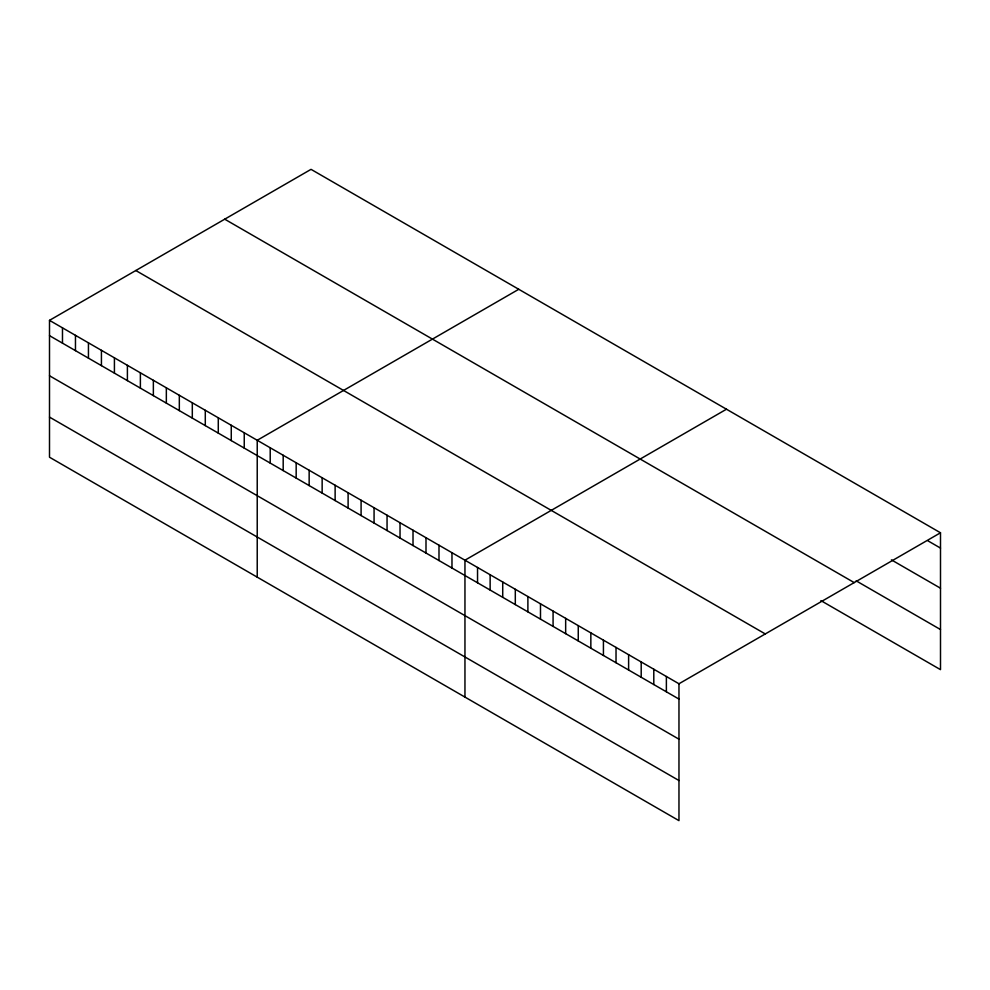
<?xml version="1.0" encoding="UTF-8"?>
<svg xmlns="http://www.w3.org/2000/svg" width="990" height="990" viewBox="0 0 990 990"><rect width="100%" height="100%" fill="white"/><g stroke="black" fill="none" stroke-linecap="round" stroke-linejoin="round"><path stroke-width="1.49" d="M49.5 320.352L678.967 683.768L678.967 820.648L49.5 457.219L49.5 320.352L311.033 169.352L940.5 532.781L940.5 669.648L820.896 600.608M518.748 289.29L257.227 440.278L257.227 577.158M726.474 409.216L464.954 560.204L464.954 697.084M678.967 683.768L940.5 532.781M927.915 540.812L940.5 548.089M891.396 559.857L940.5 588.208M856.152 580.833L940.5 629.541M224.718 219.186L854.197 582.603M135.803 270.517L765.282 633.947M49.5 335.66L678.967 699.076M49.5 375.767L678.967 739.196M49.5 417.099L678.967 780.528M666.381 676.504L666.381 691.812M653.796 669.228L653.796 684.535M641.198 661.963L641.198 677.271M628.613 654.699L628.613 670.007M616.028 647.423L616.028 662.731M603.43 640.159L603.43 655.467M590.844 632.895L590.844 648.202M578.259 625.618L578.259 640.926M565.661 618.354L565.661 633.662M553.076 611.09L553.076 626.398M540.49 603.813L540.49 619.121M527.893 596.549L527.893 611.857M515.307 589.285L515.307 604.593M502.722 582.009L502.722 597.317M490.137 574.745L490.137 590.052M477.539 567.48L477.539 582.776M451.972 552.705L451.972 568.013M438.991 545.218L438.991 560.526M425.997 537.718L425.997 553.026M413.016 530.219L413.016 545.527M400.034 522.732L400.034 538.04M387.053 515.233L387.053 530.541M374.071 507.734L374.071 523.042M361.09 500.247L361.09 515.543M348.109 492.748L348.109 508.056M335.127 485.249L335.127 500.556M322.146 477.749L322.146 493.057M309.152 470.262L309.152 485.57M296.171 462.763L296.171 478.071M283.19 455.264L283.19 470.572M270.208 447.777L270.208 463.085M244.245 432.779L244.245 448.086M231.264 425.279L231.264 440.587M218.283 417.792L218.283 433.1M205.289 410.293L205.289 425.601M192.308 402.794L192.308 418.102M179.326 395.307L179.326 410.615M166.345 387.808L166.345 403.116M153.363 380.308L153.363 395.616M140.382 372.822L140.382 388.13M127.401 365.322L127.401 380.63M114.419 357.823L114.419 373.131M101.425 350.324L101.425 365.632M88.444 342.837L88.444 358.145M75.463 335.338L75.463 350.646M62.481 327.839L62.481 343.146"/></g></svg>
